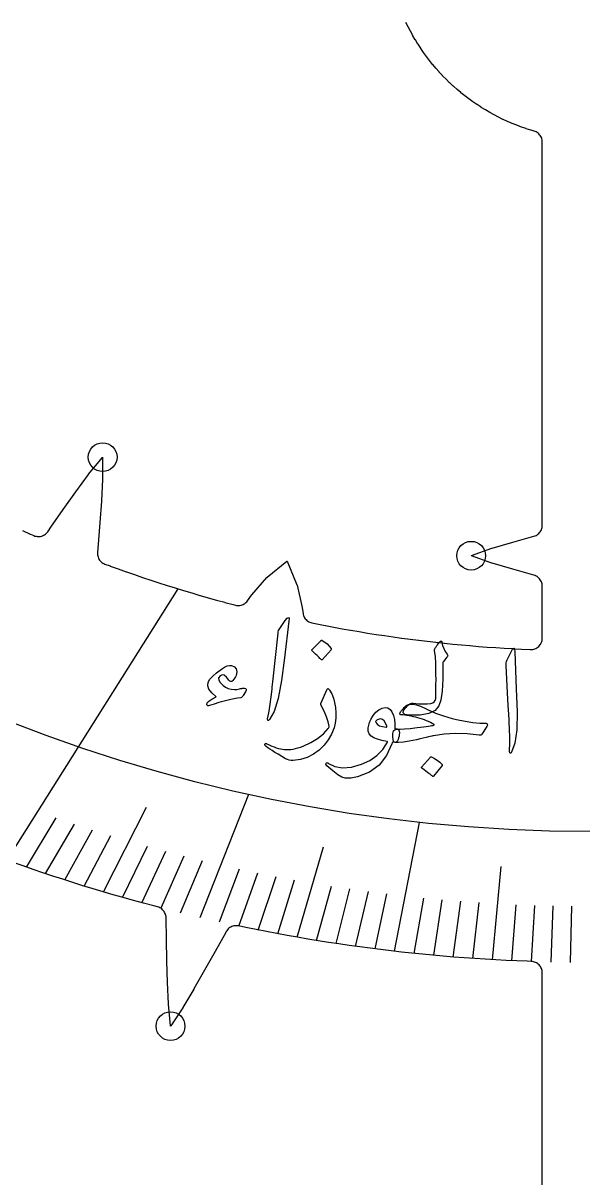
# Model space of a CAD drawing. Header units: millimetres. Extents: x -53 to 53, y -53 to 53.
# Drawn here: x -12.56 to -0.16, y -27.52 to -1.95 of the extents above; entities that cross this region are included whole.
import ezdxf

# ---------------------------------------------------------------- set-up
doc = ezdxf.new("R2010")
doc.units = ezdxf.units.MM
for name, color, linetype in [('CUT_INNER', 6, 'Continuous'), ('ENGRAVE', 7, 'Continuous'), ('ENGRAVE_FINE', 8, 'Continuous'), ('TEXT', 5, 'Continuous')]:
    doc.layers.add(name, color=color, linetype=linetype)

msp = doc.modelspace()

# ---------------------------------------------------------------- linework, layer by layer
at = {"layer": 'CUT_INNER'}
for points in [[(-12.5712, -13.1885), (-12.3984, -13.2645), (-12.397, -13.2651), (-12.3179, -13.2993), (-12.2949, -13.3079), (-12.2712, -13.3142), (-12.247, -13.3182), (-12.2225, -13.3197), (-12.1979, -13.3189), (-12.1736, -13.3157), (-12.1496, -13.31), (-12.1264, -13.3021), (-12.1041, -13.2919), (-12.0828, -13.2796), (-12.0629, -13.2652), (-12.0444, -13.249), (-12.0277, -13.231), (-12.0128, -13.2115), (-11.9445, -13.1123), (-11.6698, -12.72), (-11.3917, -12.3289), (-11.3909, -12.3278), (-11.1106, -11.9422), (-11.106, -11.9363), (-10.8006, -11.5653), (-10.7968, -11.5611), (-10.7966, -11.5663), (-10.7959, -12.0473), (-10.7961, -12.0548), (-10.8241, -12.5307), (-10.8241, -12.532), (-10.8572, -13.009), (-10.8936, -13.4862), (-10.9094, -13.673), (-10.9103, -13.698), (-10.9086, -13.723), (-10.9045, -13.7477), (-10.8979, -13.7719), (-10.889, -13.7952), (-10.8777, -13.8176), (-10.8642, -13.8387), (-10.8488, -13.8584), (-10.8314, -13.8764), (-10.8123, -13.8926), (-10.7917, -13.9068), (-10.7697, -13.9189), (-10.7467, -13.9287), (-10.6312, -13.9712), (-10.6298, -13.9718), (-10.4522, -14.0359), (-10.4507, -14.0364), (-10.2727, -14.0995), (-10.2713, -14.1), (-10.0929, -14.162), (-10.0915, -14.1625), (-9.9127, -14.2234), (-9.9113, -14.2238), (-9.7322, -14.2836), (-9.7307, -14.2841), (-9.5513, -14.3428), (-9.5498, -14.3433), (-9.37, -14.4008), (-9.3685, -14.4013), (-9.1883, -14.4578), (-9.1869, -14.4582), (-9.0063, -14.5136), (-9.0049, -14.514), (-8.824, -14.5683), (-8.8225, -14.5687), (-8.6413, -14.6219), (-8.6399, -14.6223), (-8.4584, -14.6743), (-8.4569, -14.6748), (-8.2751, -14.7257), (-8.2736, -14.7261), (-8.0914, -14.7759), (-8.09, -14.7763), (-7.9075, -14.825), (-7.906, -14.8254), (-7.8545, -14.8388), (-7.8303, -14.8438), (-7.8057, -14.8464), (-7.781, -14.8466), (-7.7563, -14.8444), (-7.7321, -14.8397), (-7.7084, -14.8326), (-7.6855, -14.8232), (-7.6636, -14.8116), (-7.643, -14.7979), (-7.6239, -14.7823), (-7.6064, -14.7648), (-7.5907, -14.7457), (-7.498, -14.6206), (-7.4919, -14.6131), (-7.159, -14.2297), (-7.1554, -14.2259), (-7.1515, -14.2224), (-6.7166, -13.8648), (-6.712, -13.8614), (-6.7095, -13.8666), (-6.4945, -14.387), (-6.4927, -14.3919), (-6.4914, -14.397), (-6.3784, -14.892), (-6.3767, -14.9015), (-6.3587, -15.0232), (-6.3536, -15.0482), (-6.3461, -15.0725), (-6.3361, -15.096), (-6.3238, -15.1183), (-6.3093, -15.1393), (-6.2927, -15.1587), (-6.2742, -15.1762), (-6.2541, -15.1919), (-6.2324, -15.2053), (-6.2095, -15.2165), (-6.1856, -15.2253), (-6.1609, -15.2316), (-6.0531, -15.2534), (-6.0516, -15.2537), (-5.8663, -15.29), (-5.8648, -15.2903), (-5.6793, -15.3254), (-5.6778, -15.3257), (-5.492, -15.3597), (-5.4905, -15.36), (-5.3046, -15.3928), (-5.3031, -15.3931), (-5.1169, -15.4248), (-5.1154, -15.425), (-4.9291, -15.4556), (-4.9276, -15.4558), (-4.741, -15.4853), (-4.7395, -15.4855), (-4.5528, -15.5138), (-4.5513, -15.514), (-4.3644, -15.5411), (-4.3629, -15.5414), (-4.1759, -15.5673), (-4.1744, -15.5675), (-3.9872, -15.5924), (-3.9857, -15.5926), (-3.7983, -15.6163), (-3.7968, -15.6165), (-3.6094, -15.639), (-3.6078, -15.6392), (-3.4202, -15.6606), (-3.4187, -15.6607), (-3.231, -15.681), (-3.2294, -15.6811), (-3.0416, -15.7002), (-3.0401, -15.7004), (-2.8521, -15.7183), (-2.8506, -15.7184), (-2.6625, -15.7352), (-2.661, -15.7353), (-2.4728, -15.751), (-2.4713, -15.7511), (-2.283, -15.7656), (-2.2815, -15.7657), (-2.0931, -15.779), (-2.0916, -15.7791), (-1.9031, -15.7912), (-1.9016, -15.7913), (-1.7131, -15.8023), (-1.7116, -15.8024), (-1.523, -15.8123), (-1.5215, -15.8123), (-1.3329, -15.821), (-1.3313, -15.8211), (-1.322, -15.8215), (-1.2968, -15.8212), (-1.2718, -15.8184), (-1.2472, -15.8131), (-1.2233, -15.8054), (-1.2002, -15.7953), (-1.1783, -15.7829), (-1.1578, -15.7684), (-1.1388, -15.7519), (-1.1215, -15.7336), (-1.1062, -15.7137), (-1.093, -15.6923), (-1.082, -15.6696), (-1.0733, -15.646), (-1.067, -15.6217), (-1.0633, -15.5968), (-1.062, -15.5717), (-1.062, -14.4174), (-1.0633, -14.3923), (-1.067, -14.3676), (-1.0732, -14.3433), (-1.0818, -14.3198), (-1.0928, -14.2972), (-1.1059, -14.2759), (-1.1211, -14.256), (-1.1382, -14.2377), (-1.1571, -14.2212), (-1.1775, -14.2066), (-1.1992, -14.1942), (-1.2221, -14.1841), (-1.2459, -14.1762), (-1.2497, -14.1752), (-1.7116, -14.0452), (-1.7129, -14.0448), (-2.1704, -13.9108), (-2.1775, -13.9085), (-2.6297, -13.7459), (-2.6349, -13.7438), (-2.6297, -13.7416), (-2.1775, -13.5791), (-2.1704, -13.5768), (-1.7129, -13.4428), (-1.7116, -13.4424), (-1.2512, -13.3128), (-1.2457, -13.3113), (-1.2219, -13.3034), (-1.1991, -13.2932), (-1.1773, -13.2808), (-1.1569, -13.2663), (-1.1381, -13.2498), (-1.121, -13.2315), (-1.1058, -13.2116), (-1.0927, -13.1903), (-1.0818, -13.1677), (-1.0732, -13.1442), (-1.067, -13.12), (-1.0633, -13.0952), (-1.062, -13.0702), (-1.062, -4.5789), (-1.0632, -4.5542), (-1.0669, -4.5297), (-1.073, -4.5057), (-1.0814, -4.4824), (-1.0921, -4.46), (-1.1049, -4.4389), (-1.1198, -4.4191), (-1.1366, -4.4008), (-1.155, -4.3843), (-1.1751, -4.3698), (-1.1964, -4.3572), (-1.219, -4.3469), (-1.2424, -4.3388), (-1.3087, -4.3196), (-1.3117, -4.3187), (-1.4143, -4.2862), (-1.4173, -4.2852), (-1.5191, -4.2502), (-1.522, -4.2491), (-1.6229, -4.2116), (-1.6258, -4.2105), (-1.7258, -4.1705), (-1.7287, -4.1693), (-1.8276, -4.1269), (-1.8305, -4.1256), (-1.9284, -4.0808), (-1.9311, -4.0795), (-2.0279, -4.0322), (-2.0307, -4.0309), (-2.1263, -3.9813), (-2.129, -3.9798), (-2.2234, -3.9279), (-2.226, -3.9264), (-2.3191, -3.8721), (-2.3217, -3.8706), (-2.4134, -3.8141), (-2.416, -3.8124), (-2.5063, -3.7537), (-2.5088, -3.752), (-2.5976, -3.691), (-2.6002, -3.6893), (-2.6874, -3.6262), (-2.6899, -3.6243), (-2.7756, -3.5591), (-2.778, -3.5572), (-2.8621, -3.4899), (-2.8645, -3.488), (-2.9469, -3.4186), (-2.9492, -3.4166), (-3.0299, -3.3453), (-3.0322, -3.3432), (-3.1111, -3.2699), (-3.1133, -3.2678), (-3.1904, -3.1926), (-3.1926, -3.1904), (-3.2678, -3.1133), (-3.2699, -3.1111), (-3.3432, -3.0322), (-3.3453, -3.0299), (-3.4166, -2.9492), (-3.4186, -2.9469), (-3.488, -2.8645), (-3.4899, -2.8621), (-3.5572, -2.778), (-3.5591, -2.7756), (-3.6243, -2.6899), (-3.6262, -2.6874), (-3.6893, -2.6002), (-3.691, -2.5976), (-3.752, -2.5088), (-3.7537, -2.5063), (-3.8124, -2.416), (-3.8141, -2.4134), (-3.8706, -2.3217), (-3.8721, -2.3191), (-3.9264, -2.226), (-3.9279, -2.2234), (-3.9798, -2.129), (-3.9813, -2.1263), (-4.0309, -2.0307), (-4.0322, -2.0279), (-4.0795, -1.9311)], [(-1.062, -33.4128), (-1.062, -22.98), (-1.0632, -22.956), (-1.0666, -22.9322), (-1.0723, -22.9089), (-1.0802, -22.8862), (-1.0903, -22.8644), (-1.1024, -22.8437), (-1.1164, -22.8242), (-1.1323, -22.8062), (-1.1498, -22.7897), (-1.1688, -22.7751), (-1.1891, -22.7623), (-1.2105, -22.7515), (-1.2329, -22.7428), (-1.256, -22.7363), (-1.2796, -22.7321), (-1.3036, -22.7301), (-1.3952, -22.727), (-1.6277, -22.7177), (-1.8602, -22.707), (-2.0926, -22.6949), (-2.3249, -22.6813), (-2.5571, -22.6664), (-2.7893, -22.65), (-3.0213, -22.6321), (-3.2532, -22.6129), (-3.485, -22.5922), (-3.7167, -22.5701), (-3.9482, -22.5466), (-4.1796, -22.5217), (-4.4108, -22.4953), (-4.6418, -22.4675), (-4.8727, -22.4384), (-5.1034, -22.4077), (-5.3339, -22.3757), (-5.5642, -22.3423), (-5.7943, -22.3074), (-6.0242, -22.2712), (-6.2538, -22.2335), (-6.4832, -22.1944), (-6.7124, -22.154), (-6.9413, -22.1121), (-7.1699, -22.0688), (-7.3983, -22.0241), (-7.6264, -21.978), (-7.7905, -21.9438), (-7.8149, -21.9399), (-7.8395, -21.9385), (-7.8642, -21.9395), (-7.8886, -21.943), (-7.9126, -21.9488), (-7.9358, -21.957), (-7.9582, -21.9674), (-7.9794, -21.9799), (-7.9993, -21.9945), (-8.0176, -22.011), (-8.0343, -22.0292), (-8.049, -22.049), (-8.0618, -22.0701), (-8.0712, -22.0878), (-8.0719, -22.089), (-8.302, -22.5057), (-8.537, -22.923), (-8.7754, -23.3395), (-8.7761, -23.3406), (-9.0172, -23.7518), (-9.0212, -23.7582), (-9.289, -24.1577), (-9.2921, -24.1619), (-9.2929, -24.1563), (-9.3407, -23.6782), (-9.3412, -23.6707), (-9.3601, -23.1943), (-9.3601, -23.193), (-9.374, -22.715), (-9.3845, -22.2366), (-9.391, -21.7617), (-9.3926, -21.7367), (-9.3967, -21.712), (-9.4032, -21.6878), (-9.4122, -21.6644), (-9.4234, -21.642), (-9.4368, -21.6209), (-9.4522, -21.6012), (-9.4696, -21.5831), (-9.4886, -21.5669), (-9.5092, -21.5526), (-9.5311, -21.5405), (-9.5541, -21.5307), (-9.578, -21.5231), (-9.6654, -21.5004), (-9.8902, -21.4404), (-10.1147, -21.379), (-10.3388, -21.3163), (-10.5625, -21.2522), (-10.7858, -21.1867), (-11.0087, -21.1198), (-11.2312, -21.0516), (-11.4533, -20.982), (-11.6749, -20.911), (-11.8961, -20.8387), (-12.1168, -20.765), (-12.3371, -20.69), (-12.5569, -20.6136), (-12.7763, -20.5359)]]:
    msp.add_lwpolyline(points, dxfattribs=at)
at = {"layer": 'ENGRAVE'}
for points in [[(-12.9072, -20.4888), (-9.121, -14.4786)], [(-8.6399, -21.7554), (-7.557, -19.0285)], [(-4.3298, -22.5047), (-3.7804, -19.6488)]]:
    msp.add_lwpolyline(points, dxfattribs=at)
for centre, radius in [((0, 15.1737), 35.0271), ((-10.7966, -11.5604), 0.3186), ((-2.6357, -13.7438), 0.3186), ((-9.2923, -24.1626), 0.3186)]:
    msp.add_circle(centre, radius, dxfattribs=at)
at = {"layer": 'ENGRAVE_FINE'}
for points in [[(-10.7806, -21.1882), (-9.8247, -19.3095)], [(-12.4832, -20.6394), (-11.8254, -19.5518)], [(-12.0585, -20.7846), (-11.4216, -19.6868)], [(-11.6332, -20.9245), (-11.0173, -19.8166)], [(-11.2072, -21.059), (-10.6125, -19.9415)], [(-10.3535, -21.3121), (-9.8018, -20.1764)], [(-6.4887, -22.1935), (-5.9036, -20.1924)], [(-9.9258, -21.4308), (-9.3958, -20.2864)], [(-9.4977, -21.5442), (-8.9896, -20.3916)], [(-9.069, -21.6524), (-8.583, -20.4919)], [(-8.2104, -21.8533), (-7.7689, -20.6781)], [(-2.1661, -22.6908), (-1.9692, -20.6277)], [(-7.7805, -21.946), (-7.3614, -20.7639)], [(-7.3502, -22.0336), (-6.9537, -20.845)], [(-6.9196, -22.1161), (-6.5458, -20.9214)], [(-6.0574, -22.2658), (-5.7294, -21.06)], [(-5.6259, -22.3331), (-5.3208, -21.1222)], [(-5.1941, -22.3953), (-4.9122, -21.1798)], [(-4.7621, -22.4525), (-4.5033, -21.2327)], [(-3.8974, -22.5519), (-3.6853, -21.3246)], [(-3.4648, -22.5941), (-3.2761, -21.3636)], [(-3.032, -22.6313), (-2.8668, -21.3979)], [(-2.5991, -22.6635), (-2.4574, -21.4277)], [(-1.733, -22.7131), (-1.6384, -21.4735)], [(-1.2998, -22.7304), (-1.2289, -21.4895)], [(-0.8666, -22.7428), (-0.8193, -21.501)], [(-0.4333, -22.7502), (-0.4096, -21.5078)]]:
    msp.add_lwpolyline(points, dxfattribs=at)
at = {"layer": 'TEXT'}
for points in [[(-6.7549, -15.1818), (-6.7119, -15.128), (-6.6835, -15.1121), (-6.6694, -15.134), (-6.6698, -15.1938), (-6.7721, -16.009), (-6.8345, -16.5094), (-6.909, -16.9038), (-6.9972, -17.1919), (-7.0998, -17.3734), (-7.1143, -17.3869), (-7.1259, -17.3934), (-7.1347, -17.3927), (-7.1406, -17.385), (-7.1443, -17.3742), (-7.1457, -17.3608), (-7.1449, -17.345), (-7.1417, -17.3266), (-7.1107, -17.1853), (-7.0843, -17.034), (-7.0626, -16.8727), (-7.0453, -16.7014), (-7.0399, -16.6569), (-7.0266, -16.5362), (-7.0052, -16.3396), (-6.9753, -16.0669), (-6.9124, -15.4614), (-6.9069, -15.4297), (-6.8988, -15.4011), (-6.8882, -15.3757), (-6.8749, -15.3534)], [(-5.9602, -15.62), (-5.9555, -15.6166), (-5.9495, -15.6152), (-5.9423, -15.6158), (-5.9338, -15.6183), (-5.8776, -15.6558), (-5.8259, -15.6984), (-5.7787, -15.7459), (-5.736, -15.7984), (-5.7322, -15.8059), (-5.7313, -15.8129), (-5.7331, -15.8193), (-5.7377, -15.8253), (-5.9337, -16.0468), (-5.9405, -16.0517), (-5.9479, -16.0517), (-5.9561, -16.047), (-5.965, -16.0374), (-5.9727, -16.0292), (-5.9849, -16.0166), (-6.0017, -15.9998), (-6.023, -15.9787), (-6.0492, -15.9532), (-6.0807, -15.9232), (-6.1174, -15.8888), (-6.1593, -15.8498), (-6.1646, -15.8437), (-6.1668, -15.8381), (-6.1659, -15.8332), (-6.1617, -15.8289)], [(-3.4209, -16.9048), (-3.418, -16.8085), (-3.4159, -16.7071), (-3.4146, -16.6006), (-3.4142, -16.4889), (-3.4147, -16.3717), (-3.4163, -16.2485), (-3.4189, -16.1193), (-3.4225, -15.984), (-3.4456, -15.8437), (-3.444, -15.8258), (-3.4401, -15.809), (-3.434, -15.7933), (-3.4256, -15.7787), (-3.4206, -15.7713), (-3.4137, -15.7615), (-3.4047, -15.7495), (-3.3936, -15.7352), (-3.3807, -15.7183), (-3.3661, -15.6987), (-3.3498, -15.6763), (-3.3318, -15.6512), (-3.3256, -15.6431), (-3.3184, -15.6375), (-3.3103, -15.6346), (-3.3014, -15.6343), (-3.2943, -15.6368), (-3.2887, -15.6424), (-3.2847, -15.6512), (-3.2822, -15.6632), (-3.2674, -15.7309), (-3.2437, -15.7975), (-3.2109, -15.8628), (-3.169, -15.9269), (-3.1586, -15.9448), (-3.1557, -15.9618), (-3.1604, -15.9781), (-3.1726, -15.9937), (-3.2494, -16.0832), (-3.256, -16.0944), (-3.2611, -16.1097), (-3.2645, -16.1288), (-3.2663, -16.1519), (-3.2642, -16.4808), (-3.2769, -16.7435), (-3.305, -16.94), (-3.3487, -17.0702), (-3.4355, -17.1705), (-3.5754, -17.2383), (-3.7683, -17.2729), (-4.0142, -17.2735), (-4.1034, -17.2573), (-4.144, -17.2235), (-4.1362, -17.1723), (-4.0802, -17.1037), (-4.0708, -17.0949), (-4.0616, -17.0862), (-4.0527, -17.0778), (-4.0441, -17.0695), (-4.0356, -17.0614), (-4.0274, -17.0535), (-4.0195, -17.0458), (-4.0118, -17.0382), (-3.9933, -17.0243), (-3.9722, -17.0153), (-3.9484, -17.0113), (-3.9218, -17.0123), (-3.8034, -17.0227), (-3.6985, -17.0269), (-3.6072, -17.0251), (-3.5294, -17.0173), (-3.4847, -17.0056), (-3.4517, -16.9829), (-3.4305, -16.9493), (-3.4209, -16.9048)], [(-1.7535, -15.8748), (-1.7198, -15.8148), (-1.6943, -15.7945), (-1.6769, -15.8138), (-1.6676, -15.8728), (-1.6366, -16.6939), (-1.6171, -17.1978), (-1.6269, -17.5991), (-1.6673, -17.8976), (-1.7391, -18.0934), (-1.7512, -18.109), (-1.7617, -18.1173), (-1.7705, -18.1181), (-1.7776, -18.1114), (-1.783, -18.1013), (-1.7866, -18.0883), (-1.7883, -18.0726), (-1.7881, -18.054), (-1.7803, -17.9095), (-1.7788, -17.7559), (-1.7834, -17.5932), (-1.7941, -17.4214), (-1.796, -17.3766), (-1.8024, -17.2554), (-1.8131, -17.0578), (-1.8278, -16.7839), (-1.8637, -16.1762), (-1.8634, -16.144), (-1.86, -16.1145), (-1.8536, -16.0877), (-1.8442, -16.0636)], [(-7.6808, -16.836), (-7.695, -16.8563), (-7.7094, -16.8721), (-7.724, -16.8836), (-7.739, -16.8908), (-7.8072, -16.8991), (-7.8806, -16.9113), (-7.9591, -16.9272), (-8.0429, -16.9467), (-8.132, -16.9702), (-8.2264, -16.9976), (-8.3264, -17.029), (-8.4318, -17.0644), (-8.4494, -17.0676), (-8.464, -17.0663), (-8.4757, -17.0607), (-8.4845, -17.0506), (-8.4866, -17.0468), (-8.4879, -17.0436), (-8.4886, -17.0411), (-8.4885, -17.0392), (-8.4807, -17.0036), (-8.443, -16.963), (-8.3756, -16.9173), (-8.2787, -16.8661), (-8.3808, -16.7836), (-8.4443, -16.7028), (-8.4692, -16.6238), (-8.4558, -16.5468), (-8.4198, -16.4814), (-8.3592, -16.4109), (-8.2742, -16.3351), (-8.165, -16.2538), (-8.0968, -16.2125), (-8.0372, -16.1858), (-7.9861, -16.1737), (-7.9435, -16.1761), (-7.8759, -16.2052), (-7.8363, -16.2512), (-7.8248, -16.3144), (-7.8413, -16.3946), (-7.8525, -16.4232), (-7.8683, -16.4515), (-7.8888, -16.4796), (-7.9139, -16.5073), (-7.9384, -16.5268), (-7.9607, -16.5326), (-7.9809, -16.5247), (-7.9989, -16.5032), (-8.0525, -16.4308), (-8.1032, -16.3896), (-8.151, -16.3796), (-8.1963, -16.4009), (-8.2273, -16.4455), (-8.2263, -16.4966), (-8.1934, -16.5543), (-8.1282, -16.6185), (-8.075, -16.6558), (-8.015, -16.6834), (-7.9482, -16.7014), (-7.8747, -16.7098), (-7.8497, -16.7093), (-7.8228, -16.7062), (-7.7941, -16.7006), (-7.7634, -16.6924), (-7.7471, -16.6881), (-7.7313, -16.6843), (-7.7161, -16.681), (-7.7014, -16.6782), (-7.6876, -16.6761), (-7.6748, -16.6747), (-7.6631, -16.6742), (-7.6524, -16.6745), (-7.6272, -16.6817), (-7.6158, -16.6979), (-7.6183, -16.7233), (-7.6345, -16.7578)], [(-5.826, -16.7022), (-5.823, -16.6966), (-5.8199, -16.6923), (-5.8167, -16.6893), (-5.8132, -16.6876), (-5.8039, -16.6884), (-5.7935, -16.6946), (-5.7819, -16.706), (-5.7691, -16.7228), (-5.7225, -16.8048), (-5.6856, -16.8963), (-5.6587, -16.9976), (-5.6417, -17.1084), (-5.6337, -17.2259), (-5.636, -17.34), (-5.6487, -17.4505), (-5.672, -17.5575), (-5.7263, -17.6942), (-5.7993, -17.8217), (-5.8911, -17.9399), (-6.0019, -18.0486), (-6.1286, -18.142), (-6.2674, -18.2111), (-6.4182, -18.2558), (-6.5806, -18.2759), (-6.6233, -18.2762), (-6.6647, -18.2703), (-6.7049, -18.2582), (-6.7438, -18.24), (-6.8317, -18.1892), (-6.9106, -18.1423), (-6.9807, -18.0995), (-7.042, -18.0606), (-7.0943, -18.0259), (-7.1375, -17.9954), (-7.1716, -17.9691), (-7.1966, -17.9472), (-7.2014, -17.941), (-7.2046, -17.9352), (-7.2061, -17.9297), (-7.2058, -17.9246), (-7.2038, -17.9184), (-7.2007, -17.9129), (-7.1963, -17.9081), (-7.1907, -17.904), (-7.1842, -17.9014), (-7.1768, -17.901), (-7.1687, -17.903), (-7.1596, -17.9073), (-7.105, -17.9348), (-7.0523, -17.959), (-7.0015, -17.9799), (-6.9526, -17.9975), (-6.9052, -18.012), (-6.859, -18.0234), (-6.8139, -18.0317), (-6.7699, -18.037), (-6.7254, -18.0391), (-6.6788, -18.038), (-6.63, -18.0336), (-6.579, -18.026), (-6.5259, -18.0149), (-6.4705, -18.0001), (-6.413, -17.9816), (-6.3533, -17.9594), (-6.1838, -17.8831), (-6.0349, -17.7931), (-5.9065, -17.6895), (-5.7986, -17.5726), (-5.7913, -17.5628), (-5.7862, -17.551), (-5.7833, -17.5371), (-5.7826, -17.5211), (-5.8013, -17.4226), (-5.8377, -17.3103), (-5.8918, -17.184), (-5.9632, -17.0438), (-5.9659, -17.0352), (-5.967, -17.0278), (-5.9667, -17.0215), (-5.9649, -17.0163)], [(-4.3914, -17.9087), (-4.5074, -18.1706), (-4.673, -18.3803), (-4.8886, -18.5371), (-5.1543, -18.64), (-5.1908, -18.6489), (-5.2266, -18.6564), (-5.2618, -18.6625), (-5.2964, -18.6671), (-5.3301, -18.6702), (-5.3626, -18.6715), (-5.394, -18.671), (-5.4242, -18.6688), (-5.4968, -18.6468), (-5.5891, -18.5937), (-5.7007, -18.5097), (-5.8311, -18.3943), (-5.8445, -18.3786), (-5.8515, -18.3645), (-5.8522, -18.3519), (-5.8465, -18.3408), (-5.8368, -18.3332), (-5.8254, -18.3309), (-5.8123, -18.334), (-5.7974, -18.3425), (-5.6541, -18.4155), (-5.484, -18.4435), (-5.2879, -18.4261), (-5.0665, -18.3628), (-4.8817, -18.2774), (-4.724, -18.1674), (-4.5935, -18.0332), (-4.49, -17.8753), (-4.4899, -17.8692), (-4.4911, -17.8642), (-4.4938, -17.8602), (-4.4979, -17.8573), (-4.6131, -17.8347), (-4.71, -17.8075), (-4.7885, -17.776), (-4.8488, -17.7401), (-4.8922, -17.6919), (-4.9148, -17.6307), (-4.9165, -17.5566), (-4.8975, -17.4695), (-4.8938, -17.4581), (-4.8898, -17.4466), (-4.8852, -17.4349), (-4.8803, -17.4231), (-4.8749, -17.4109), (-4.8689, -17.3982), (-4.8625, -17.3849), (-4.8555, -17.3711), (-4.8025, -17.2825), (-4.7438, -17.2112), (-4.6794, -17.1571), (-4.6093, -17.1201), (-4.5408, -17.1041), (-4.4813, -17.1128), (-4.4307, -17.1464), (-4.3888, -17.2047), (-4.3557, -17.2825), (-4.3344, -17.3705), (-4.3247, -17.4686), (-4.327, -17.577), (-4.3204, -17.5777), (-4.314, -17.5783), (-4.3077, -17.5786), (-4.3017, -17.5786), (-4.2956, -17.5787), (-4.2894, -17.579), (-4.283, -17.5795), (-4.2764, -17.5802), (-4.2544, -17.5879), (-4.2387, -17.6045), (-4.2292, -17.6299), (-4.226, -17.6642), (-4.2276, -17.7013), (-4.233, -17.7383), (-4.2422, -17.7752), (-4.2553, -17.812), (-4.2703, -17.844), (-4.2854, -17.8662), (-4.3006, -17.8788), (-4.3157, -17.8816), (-4.3798, -17.8732), (-4.3811, -17.8791), (-4.3834, -17.8871), (-4.3869, -17.8969), (-4.3914, -17.9087)], [(-3.6608, -17.1203), (-3.5851, -17.1595), (-3.5055, -17.1963), (-3.4223, -17.2308), (-3.3353, -17.263), (-3.245, -17.2929), (-3.1519, -17.3208), (-3.056, -17.3465), (-2.9572, -17.3701), (-2.7658, -17.4102), (-2.5952, -17.437), (-2.4457, -17.4508), (-2.3175, -17.452), (-2.3038, -17.453), (-2.2928, -17.4571), (-2.2845, -17.4644), (-2.279, -17.4748), (-2.2762, -17.4869), (-2.2765, -17.4993), (-2.2796, -17.5118), (-2.2858, -17.5246), (-2.3988, -17.694), (-2.4097, -17.7074), (-2.4232, -17.7156), (-2.4392, -17.7186), (-2.4578, -17.7164), (-2.7254, -17.6907), (-2.9833, -17.6847), (-3.2319, -17.6985), (-3.4718, -17.7324), (-3.4852, -17.7344), (-3.5082, -17.739), (-3.5408, -17.7461), (-3.5831, -17.7557), (-3.6351, -17.7678), (-3.6967, -17.7822), (-3.768, -17.799), (-3.8492, -17.8182), (-4.0064, -17.8524), (-4.1373, -17.8742), (-4.2416, -17.8837), (-4.3191, -17.8812), (-4.3376, -17.8716), (-4.3525, -17.8482), (-4.3639, -17.8109), (-4.3717, -17.7597), (-4.3692, -17.6788), (-4.3526, -17.6224), (-4.3218, -17.5907), (-4.2768, -17.5836), (-4.2101, -17.5855), (-4.1141, -17.5808), (-3.989, -17.5694), (-3.8349, -17.5508), (-3.7573, -17.5408), (-3.6893, -17.5318), (-3.6311, -17.5239), (-3.5825, -17.5172), (-3.5438, -17.5117), (-3.5152, -17.5073), (-3.4966, -17.5042), (-3.488, -17.5022), (-3.4847, -17.501), (-3.4819, -17.5), (-3.4795, -17.4991), (-3.4775, -17.4983), (-3.4757, -17.4978), (-3.474, -17.4974), (-3.4723, -17.4973), (-3.4706, -17.4974), (-3.4599, -17.4935), (-3.4554, -17.4889), (-3.4572, -17.4837), (-3.4652, -17.4778), (-3.501, -17.4562), (-3.539, -17.4359), (-3.5793, -17.4167), (-3.6217, -17.3986), (-3.6663, -17.3816), (-3.713, -17.3652), (-3.7619, -17.3496), (-3.813, -17.3348), (-3.8632, -17.3211), (-3.9129, -17.3086), (-3.9621, -17.2974), (-4.0108, -17.2874), (-4.0587, -17.2789), (-4.1053, -17.2722), (-4.1506, -17.2673), (-4.1947, -17.2641), (-4.2059, -17.2612), (-4.213, -17.2559), (-4.216, -17.2481), (-4.2149, -17.2379), (-4.2069, -17.2207), (-4.1978, -17.2039), (-4.1876, -17.1878), (-4.1761, -17.1722), (-4.1636, -17.1568), (-4.1503, -17.141), (-4.1361, -17.125), (-4.121, -17.1086), (-4.0886, -17.078), (-4.0573, -17.0552), (-4.027, -17.0403), (-3.9978, -17.0332), (-3.9259, -17.0324), (-3.8459, -17.0467), (-3.7576, -17.076), (-3.6608, -17.1203)], [(-4.5025, -17.5162), (-4.5291, -17.4508), (-4.5614, -17.4026), (-4.5994, -17.3718), (-4.6433, -17.3582), (-4.6711, -17.3614), (-4.6965, -17.3691), (-4.7197, -17.3813), (-4.7406, -17.3981), (-4.748, -17.4076), (-4.7504, -17.4187), (-4.748, -17.4312), (-4.7407, -17.4454), (-4.7107, -17.4803), (-4.6638, -17.5079), (-4.6, -17.5281), (-4.5195, -17.5408), (-4.5109, -17.5403), (-4.5052, -17.5361), (-4.5024, -17.528), (-4.5025, -17.5162)], [(-3.5386, -18.2022), (-3.5339, -18.1985), (-3.5277, -18.1967), (-3.52, -18.1967), (-3.5107, -18.1985), (-3.4471, -18.2315), (-3.3879, -18.2699), (-3.333, -18.3136), (-3.2823, -18.3627), (-3.2776, -18.3698), (-3.2759, -18.3767), (-3.2772, -18.3833), (-3.2815, -18.3896), (-3.4684, -18.626), (-3.4751, -18.6314), (-3.483, -18.6321), (-3.4922, -18.628), (-3.5026, -18.6191), (-3.5116, -18.6115), (-3.5259, -18.5999), (-3.5454, -18.5844), (-3.5701, -18.565), (-3.6005, -18.5416), (-3.6369, -18.5142), (-3.6794, -18.4827), (-3.7278, -18.4471), (-3.7341, -18.4414), (-3.737, -18.436), (-3.7365, -18.4311), (-3.7325, -18.4265)]]:
    msp.add_lwpolyline(points, close=True, dxfattribs=at)

doc.saveas('drawing.dxf')
